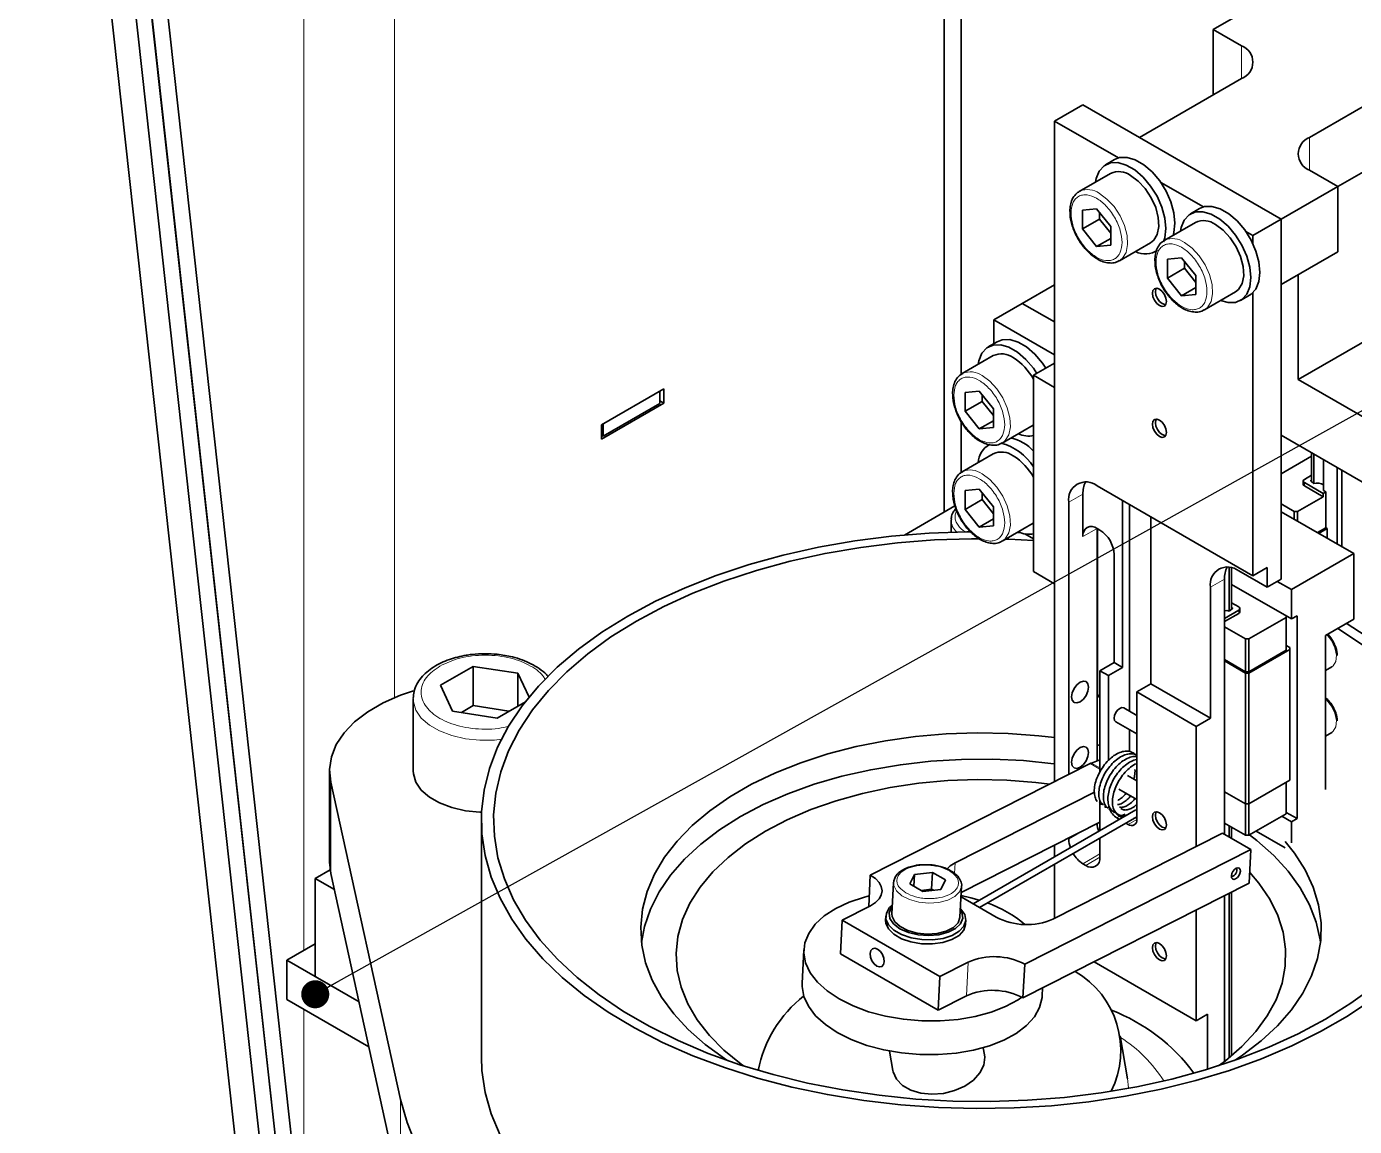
# Paper-space layout 'Blatt1' of a CAD drawing. Header units: millimetres. Extents: x 0 to 1189, y 0 to 841.
# Drawn here: x 945.99 to 979.14, y 604.73 to 632.18 of the extents above; entities that cross this region are included whole.
import ezdxf

# ---------------------------------------------------------------- set-up
doc = ezdxf.new("R2010")
doc.units = ezdxf.units.MM
doc.layers.add('BESCHRIFTUNG', color=5, linetype='Continuous')
doc.dimstyles.new('SLDDIMSTYLE0', dxfattribs={"dimtxt": 0.18, "dimasz": 0.7, "dimexe": 0, "dimexo": 0.0625, "dimgap": 0, "dimtad": 0, "dimtih": 1, "dimtoh": 1, "dimdec": 0, "dimrnd": 1e-09, "dimzin": 0, "dimdsep": 46, "dimtxsty": 'Standard', "dimblk1": 'DOT', "dimblk2": 'DOT', "dimsah": 1, "dimcen": 0.09, "dimadec": 0, "dimazin": 0, "dimtfac": 0.7, "dimtdec": 0, "dimtofl": 0, "dimtmove": 0, "dimatfit": 3, "dimldrblk": 'DOT', "dimfxl": 1, "dimfrac": 2, "dimtolj": 1, "dimtzin": 0, "dimarcsym": 0})

# ---------------------------------------------------------------- blocks, each defined once
blk = doc.blocks.new('_Dot')
at = {"color": 0, "linetype": 'ByBlock', "lineweight": -2}
blk.add_line((-0.5, 0), (-1, 0), dxfattribs=at)
at = {"color": 0, "linetype": 'ByBlock', "const_width": 0.5}
blk.add_lwpolyline([(-0.25, 0, 1), (0.25, 0, 1)], format="xyb", close=True, dxfattribs=at)

psp = doc.layouts.new('Blatt1')

# ---------------------------------------------------------------- linework, layer by layer
at = {"color": 7, "linetype": 'Continuous', "lineweight": 35}
for p, q in [((952.923, 597.925), (945.079, 669.134)), ((953.321, 597.957), (945.478, 669.149)), ((944.782, 668.239), (952.531, 597.893)), ((945.181, 668.254), (952.929, 597.925)), ((952.531, 592.406), (944.782, 662.752)), ((968.9, 620.061), (968.9, 638.176)), ((969.325, 638.013), (969.325, 623.495)), ((969.325, 623.495), (969.325, 637.931)), ((975.618, 632.106), (982.972, 636.351)), ((986.507, 634.31), (978.022, 629.412)), ((986.507, 632.677), (978.729, 628.187)), ((976.325, 631.698), (975.618, 632.106)), ((975.618, 630.473), (975.618, 632.106)), ((973.78, 629.412), (976.325, 630.881)), ((971.658, 629.82), (972.365, 630.228)), ((977.315, 627.371), (972.365, 630.228)), ((971.658, 629.82), (973.249, 628.902)), ((971.658, 613.333), (971.658, 629.82)), ((977.315, 627.371), (973.78, 629.412)), ((973.155, 628.862), (972.928, 628.731)), ((973.053, 628.514), (972.275, 628.065)), ((978.022, 628.596), (978.729, 628.187)), ((974.31, 628.289), (975.371, 627.677)), ((978.729, 628.187), (977.315, 627.371)), ((978.729, 628.187), (978.729, 626.554)), ((972.275, 628.065), (972.29, 628.073)), ((972.351, 627.598), (972.705, 627.63)), ((972.351, 627.127), (972.351, 627.598)), ((972.705, 627.63), (973.058, 627.19)), ((972.775, 627.542), (972.775, 627.372)), ((975.276, 627.637), (975.05, 627.506)), ((972.775, 627.372), (972.351, 627.127)), ((972.775, 627.372), (973.058, 627.02)), ((973.058, 627.19), (973.058, 626.719)), ((975.175, 627.29), (974.397, 626.841)), ((976.608, 626.963), (977.315, 627.371)), ((977.315, 625.738), (977.315, 627.371)), ((977.315, 618.389), (977.315, 627.371)), ((972.705, 626.687), (972.351, 627.127)), ((973.058, 626.891), (972.705, 626.687)), ((974.397, 626.841), (974.412, 626.849)), ((976.431, 627.065), (976.608, 626.963)), ((976.608, 626.963), (976.608, 626.759)), ((973.058, 626.719), (972.705, 626.687)), ((973.275, 626.333), (974.053, 626.782)), ((978.729, 626.554), (977.315, 625.738)), ((974.473, 626.374), (974.826, 626.405)), ((974.473, 625.902), (974.473, 626.374)), ((974.826, 626.405), (975.18, 625.966)), ((974.897, 626.317), (974.897, 626.147)), ((977.739, 623.369), (982.972, 626.39)), ((974.897, 626.147), (974.473, 625.902)), ((974.826, 625.462), (974.473, 625.902)), ((974.897, 626.147), (975.18, 625.795)), ((975.18, 625.966), (975.18, 625.494)), ((977.739, 625.983), (977.739, 623.369)), ((970.852, 625.271), (971.658, 625.737)), ((974.176, 625.566), (974.176, 625.558)), ((975.18, 625.667), (974.826, 625.462)), ((975.397, 625.109), (976.175, 625.558)), ((976.608, 625.534), (976.608, 618.471)), ((970.852, 625.271), (970.145, 624.863)), ((971.658, 624.806), (970.852, 625.271)), ((974.345, 625.264), (974.352, 625.26)), ((975.18, 625.494), (974.826, 625.462)), ((976.3, 625.341), (976.526, 625.472)), ((970.145, 624.863), (971.658, 623.99)), ((970.145, 624.863), (970.145, 624.265)), ((970.227, 624.313), (970.001, 624.182)), ((970.126, 623.966), (969.348, 623.517)), ((969.348, 623.517), (969.363, 623.525)), ((971.658, 623.777), (971.135, 623.475)), ((971.135, 623.475), (971.135, 618.576)), ((971.135, 623.475), (971.658, 623.173)), ((977.739, 623.369), (981.982, 620.92)), ((960.345, 622.241), (961.9, 623.139)), ((961.801, 622.771), (961.801, 623.082)), ((961.9, 623.139), (961.9, 622.78)), ((969.424, 623.049), (969.777, 623.081)), ((969.424, 622.578), (969.424, 623.049)), ((969.777, 623.081), (970.131, 622.641)), ((969.848, 622.993), (969.848, 622.823)), ((961.9, 622.78), (960.345, 621.882)), ((960.387, 621.955), (961.801, 622.771)), ((961.9, 622.78), (961.801, 622.837)), ((969.848, 622.823), (969.424, 622.578)), ((969.777, 622.138), (969.424, 622.578)), ((969.848, 622.823), (970.131, 622.471)), ((970.131, 622.641), (970.131, 622.17)), ((960.345, 621.882), (960.345, 622.241)), ((960.387, 622.265), (960.387, 621.955)), ((969.325, 621.045), (969.325, 622.321)), ((970.131, 622.342), (969.777, 622.138)), ((970.348, 621.784), (971.126, 622.233)), ((974.176, 622.3), (974.176, 622.292)), ((960.387, 621.955), (960.345, 621.98)), ((970.131, 622.17), (969.777, 622.138)), ((974.345, 621.998), (974.352, 621.994)), ((981.982, 619.287), (977.315, 621.981)), ((978.072, 621.544), (978.072, 620.823)), ((970.126, 621.516), (969.348, 621.067)), ((978.072, 621.454), (977.315, 621.017)), ((978.133, 620.776), (978.133, 621.509)), ((978.374, 621.369), (978.374, 620.601)), ((969.348, 621.067), (969.363, 621.075)), ((978.072, 620.98), (977.895, 620.878)), ((978.065, 620.862), (978.072, 620.866)), ((978.715, 621.172), (978.715, 619.262)), ((978.828, 621.107), (978.828, 619.197)), ((969.424, 620.6), (969.777, 620.631)), ((969.424, 620.128), (969.424, 620.6)), ((969.777, 620.631), (970.131, 620.192)), ((969.848, 620.543), (969.848, 620.373)), ((972.719, 620.716), (976.608, 618.471)), ((977.866, 620.837), (977.866, 620.756)), ((977.895, 620.796), (978.362, 620.527)), ((978.362, 620.445), (977.895, 620.715)), ((978.13, 620.775), (978.06, 620.832)), ((978.362, 620.527), (978.432, 620.568)), ((978.432, 620.568), (978.374, 620.601)), ((978.432, 619.67), (978.432, 620.568)), ((969.17, 620.216), (967.909, 619.488)), ((969.848, 620.373), (969.424, 620.128)), ((969.848, 620.373), (970.131, 620.021)), ((972.012, 613.513), (972.012, 620.307)), ((972.365, 620.512), (972.365, 619.45)), ((973.355, 616.184), (973.355, 620.348)), ((973.53, 620.248), (973.53, 615.089)), ((977.315, 620.266), (977.64, 620.078)), ((977.725, 620.078), (978.362, 620.445)), ((978.362, 620.445), (978.362, 620.527)), ((969.777, 619.689), (969.424, 620.128)), ((970.131, 619.893), (969.777, 619.689)), ((970.131, 620.192), (970.131, 619.72)), ((974.062, 619.94), (974.062, 615.776)), ((979.125, 619.026), (977.315, 620.071)), ((977.64, 620.078), (977.725, 620.078)), ((977.64, 620.078), (977.64, 619.883)), ((977.725, 619.834), (977.725, 620.078)), ((969.074, 619.857), (969.075, 619.869)), ((969.074, 619.857), (969.074, 619.56)), ((970.131, 619.72), (969.777, 619.689)), ((970.348, 619.335), (971.126, 619.784)), ((970.728, 619.554), (970.786, 619.552)), ((972.719, 619.654), (972.79, 619.613)), ((972.719, 613.852), (972.719, 619.654)), ((972.733, 615.498), (972.733, 619.646)), ((978.432, 619.67), (978.221, 619.548)), ((978.461, 619.653), (978.249, 619.531)), ((978.461, 619.653), (978.432, 619.67)), ((978.461, 619.409), (978.461, 619.653)), ((971.135, 619.392), (970.917, 619.518)), ((973.143, 619.001), (973.143, 616.306)), ((979.125, 619.026), (977.57, 618.127)), ((979.125, 617.392), (979.125, 619.026)), ((971.658, 618.274), (971.135, 618.576)), ((976.016, 618.683), (976.016, 617.592)), ((976.077, 617.64), (976.077, 618.669)), ((976.962, 618.185), (976.254, 618.593)), ((976.608, 618.471), (976.962, 618.675)), ((976.962, 618.675), (976.962, 618.185)), ((975.901, 612.018), (975.901, 618.389)), ((976.077, 618.254), (977.57, 617.393)), ((976.962, 618.185), (977.315, 618.389)), ((977.216, 618.332), (977.57, 618.127)), ((975.547, 618.185), (975.547, 614.919)), ((977.57, 618.127), (977.57, 617.393)), ((972.733, 617.653), (972.719, 617.662)), ((975.901, 617.409), (976.254, 617.613)), ((976.089, 617.649), (976.019, 617.592)), ((976.254, 617.695), (976.077, 617.797)), ((976.077, 617.683), (976.084, 617.679)), ((976.284, 617.572), (976.284, 617.654)), ((976.254, 617.531), (975.901, 617.327)), ((976.509, 616.895), (977.442, 617.433)), ((977.442, 617.433), (977.442, 617.466)), ((977.442, 617.433), (977.442, 616.617)), ((977.57, 617.393), (977.711, 617.474)), ((977.711, 617.474), (977.711, 612.412)), ((978.418, 616.984), (979.125, 617.392)), ((975.901, 617.197), (976.424, 616.895)), ((976.424, 616.895), (976.424, 616.078)), ((976.424, 616.895), (976.509, 616.895)), ((976.509, 616.078), (976.509, 616.895)), ((978.418, 613.141), (978.418, 616.984)), ((976.509, 616.045), (977.527, 616.633)), ((977.442, 616.617), (976.509, 616.078)), ((977.527, 616.682), (977.442, 616.731)), ((977.527, 616.682), (977.527, 616.633)), ((977.527, 613.367), (977.527, 616.633)), ((973.143, 616.306), (972.79, 616.102)), ((973.143, 616.306), (973.355, 616.184)), ((976.424, 616.078), (975.901, 616.38)), ((976.424, 616.045), (975.901, 616.347)), ((956.33, 615.739), (957.146, 616.21)), ((957.146, 616.21), (958.261, 616.038)), ((957.146, 615.23), (957.146, 616.21)), ((958.261, 616.038), (958.538, 615.442)), ((958.261, 615.221), (958.261, 616.038)), ((972.79, 616.102), (972.79, 613.579)), ((973.002, 615.98), (972.79, 616.102)), ((973.355, 616.184), (973.002, 615.98)), ((973.002, 613.862), (973.002, 615.98)), ((976.509, 616.078), (976.424, 616.078)), ((976.424, 616.045), (976.509, 616.045)), ((976.424, 612.779), (976.424, 616.045)), ((976.509, 612.779), (976.509, 616.045)), ((978.418, 616.104), (978.58, 616.198)), ((956.628, 615.095), (956.33, 615.739)), ((973.709, 615.572), (974.062, 615.776)), ((973.709, 615.572), (973.709, 612.387)), ((975.194, 614.714), (973.709, 615.572)), ((974.062, 615.776), (975.547, 614.919)), ((955.645, 615.403), (955.645, 613.607)), ((957.146, 615.23), (956.852, 615.06)), ((958.038, 615.092), (957.146, 615.23)), ((958.447, 615.328), (957.744, 614.922)), ((972.733, 615.498), (972.79, 615.465)), ((972.79, 615.422), (972.733, 615.498)), ((957.744, 614.922), (956.628, 615.095)), ((973.709, 614.986), (973.385, 615.173)), ((975.547, 614.919), (975.194, 614.714)), ((973.185, 614.827), (973.709, 614.524)), ((973.53, 614.627), (973.53, 614.082)), ((975.194, 614.714), (975.194, 611.714)), ((978.418, 614.471), (978.58, 614.564)), ((953.559, 613.607), (953.559, 611.325)), ((967.058, 611.003), (972.548, 613.785)), ((972.578, 613.798), (972.79, 613.879)), ((955.331, 605.402), (953.59, 613.324)), ((973.709, 613.353), (973.476, 613.487)), ((976.509, 612.779), (977.527, 613.367)), ((977.442, 613.318), (977.442, 612.534)), ((972.651, 613.07), (969.177, 611.31)), ((973.265, 613.147), (973.709, 612.891)), ((975.901, 613.081), (976.424, 612.779)), ((973.686, 612.63), (969.626, 610.286)), ((972.772, 612.837), (972.881, 612.759)), ((972.79, 612.825), (972.79, 612.112)), ((972.904, 612.753), (972.947, 612.729)), ((972.984, 612.708), (973.021, 612.688)), ((976.424, 612.779), (976.509, 612.779)), ((976.424, 612.779), (976.424, 611.995)), ((976.509, 611.995), (976.509, 612.779)), ((957.348, 612.374), (957.348, 606.463)), ((969.327, 610.568), (972.79, 612.322)), ((969.786, 610.193), (973.709, 612.458)), ((973.275, 612.393), (973.214, 612.428)), ((973.346, 612.433), (973.285, 612.469)), ((973.355, 612.439), (973.363, 612.498)), ((973.497, 612.265), (973.435, 612.3)), ((973.639, 612.418), (973.709, 612.428)), ((974.176, 612.502), (974.176, 612.493)), ((975.901, 612.297), (976.424, 611.995)), ((976.509, 611.995), (977.442, 612.534)), ((977.57, 612.33), (977.329, 612.469)), ((977.442, 612.567), (977.711, 612.412)), ((977.711, 612.412), (977.57, 612.33)), ((977.57, 612.33), (977.57, 611.806)), ((971.616, 609.901), (975.851, 612.047)), ((972.012, 611.897), (972.012, 611.928)), ((972.79, 611.927), (972.79, 611.448)), ((974.345, 612.199), (974.352, 612.195)), ((975.851, 612.047), (976.558, 611.639)), ((976.016, 612.231), (976.016, 611.952)), ((976.077, 611.916), (976.077, 612.195)), ((976.509, 611.995), (976.424, 611.995)), ((976.693, 612.101), (977.414, 611.685)), ((976.558, 611.639), (970.912, 608.778)), ((971.658, 611.459), (971.658, 611.749)), ((976.558, 611.639), (976.515, 610.799)), ((953.59, 611.043), (953.559, 611.325)), ((971.658, 609.923), (971.658, 611.274)), ((972.436, 611.244), (972.365, 611.285)), ((953.203, 610.917), (953.573, 611.131)), ((955.331, 603.12), (953.59, 611.043)), ((967.018, 610.216), (967.058, 611.003)), ((968.044, 610.783), (968.163, 611.02)), ((968.148, 610.723), (968.163, 611.02)), ((968.163, 611.02), (968.608, 611.069)), ((968.608, 611.069), (968.587, 610.649)), ((968.608, 611.069), (968.935, 610.881)), ((953.678, 610.642), (953.203, 610.917)), ((953.203, 610.917), (953.203, 608.467)), ((967.637, 610.808), (967.597, 610.036)), ((967.637, 610.808), (967.639, 610.827)), ((968.37, 610.595), (968.044, 610.783)), ((968.587, 610.649), (968.325, 610.621)), ((968.816, 610.643), (968.37, 610.595)), ((968.632, 610.623), (968.587, 610.649)), ((968.935, 610.881), (968.816, 610.643)), ((969.295, 609.948), (969.335, 610.721)), ((970.869, 607.938), (976.515, 610.799)), ((969.322, 610.461), (970.203, 609.952)), ((975.901, 606.353), (975.901, 610.488)), ((976.016, 610.546), (976.016, 606.444)), ((976.077, 606.494), (976.077, 610.577)), ((966.354, 609.879), (967.059, 610.237)), ((967.444, 609.976), (967.439, 609.875)), ((975.194, 610.129), (975.194, 607.366)), ((966.354, 609.879), (966.311, 609.039)), ((968.793, 608.471), (966.354, 609.879)), ((969.436, 609.773), (969.442, 609.873)), ((952.496, 608.875), (953.203, 609.283)), ((965.398, 609.138), (965.355, 608.298)), ((966.311, 609.039), (968.75, 607.631)), ((974.176, 609.235), (974.176, 609.227)), ((974.345, 608.933), (974.352, 608.929)), ((952.496, 607.895), (952.496, 608.875)), ((954.294, 607.837), (952.496, 608.875)), ((969.499, 608.829), (968.793, 608.471)), ((970.912, 608.778), (970.869, 607.938)), ((972.644, 608.838), (975.194, 607.366)), ((953.203, 608.467), (954.294, 607.837)), ((968.793, 608.471), (968.75, 607.631)), ((968.75, 607.631), (969.456, 607.989)), ((971.347, 607.99), (971.357, 608.186)), ((954.541, 606.715), (952.496, 607.895)), ((975.194, 607.366), (975.477, 607.529)), ((975.477, 607.529), (975.477, 606.155)), ((973.476, 605.916), (973.296, 606.987)), ((969.908, 606.512), (969.878, 606.691)), ((967.54, 606.61), (967.62, 606.128)), ((964.237, 606.133), (964.261, 606.155))]:
    psp.add_line(p, q, dxfattribs=at)
at = {"color": 8, "linetype": 'Continuous', "lineweight": 18}
for p, q in [((955.183, 647.565), (955.183, 615.431)), ((952.92, 646.259), (952.92, 609.12)), ((976.325, 630.881), (976.325, 631.698)), ((978.022, 629.412), (978.022, 628.596)), ((978.076, 621.542), (978.076, 620.82)), ((977.895, 620.715), (977.895, 620.796)), ((978.065, 620.829), (978.065, 620.862)), ((972.012, 620.307), (972.365, 620.512)), ((972.719, 619.654), (972.365, 619.45)), ((976.074, 617.636), (976.074, 618.67)), ((975.901, 618.389), (975.547, 618.185)), ((976.084, 617.679), (976.084, 617.645)), ((976.254, 617.613), (976.254, 617.531)), ((972.79, 613.645), (972.548, 613.785)), ((972.578, 613.798), (972.79, 613.675)), ((953.59, 611.043), (953.59, 613.324)), ((973.187, 612.561), (973.157, 612.566)), ((973.285, 612.469), (973.214, 612.428)), ((973.709, 612.387), (973.497, 612.265)), ((972.45, 612.15), (972.012, 611.897)), ((976.074, 611.919), (976.074, 612.198)), ((969.177, 611.31), (969.163, 611.043)), ((972.79, 611.53), (972.365, 611.285)), ((972.436, 611.244), (972.79, 611.448)), ((976.074, 606.491), (976.074, 610.575)), ((969.456, 607.989), (969.499, 608.829)), ((952.92, 607.65), (952.92, 601.595)), ((955.331, 603.12), (955.331, 605.402))]:
    psp.add_line(p, q, dxfattribs=at)
at = {"color": 7, "linetype": 'Continuous', "lineweight": 35, "flags": 128}
for points in [[(974.616, 626.968), (974.638, 627.039), (974.663, 627.269), (974.638, 627.528), (974.562, 627.802), (974.441, 628.074), (974.282, 628.329), (974.093, 628.552), (973.886, 628.731), (973.673, 628.854), (973.466, 628.914), (973.277, 628.909), (973.155, 628.862)], [(972.678, 628.298), (972.695, 628.388), (972.771, 628.574), (972.892, 628.707), (973.051, 628.778), (973.24, 628.784), (973.447, 628.723), (973.66, 628.6), (973.867, 628.422), (974.055, 628.198), (974.215, 627.943), (974.336, 627.671), (974.411, 627.397), (974.437, 627.138), (974.411, 626.909), (974.377, 626.803)], [(974.053, 626.782), (974.131, 626.844), (974.22, 626.99), (974.259, 627.185), (974.246, 627.415), (974.181, 627.662), (974.07, 627.907), (973.921, 628.134), (973.744, 628.324), (973.553, 628.465)], [(974.8, 627.073), (974.816, 627.163), (974.892, 627.35), (975.013, 627.483), (975.172, 627.554), (975.361, 627.559), (975.568, 627.498), (975.781, 627.375), (975.988, 627.197), (976.177, 626.974), (976.336, 626.719), (976.457, 626.446), (976.533, 626.173), (976.558, 625.913), (976.533, 625.684), (976.457, 625.498), (976.336, 625.365), (976.177, 625.294), (975.988, 625.288), (975.8, 625.341)], [(976.526, 625.472), (976.562, 625.496), (976.683, 625.628), (976.759, 625.815), (976.785, 626.044), (976.759, 626.303), (976.683, 626.577), (976.562, 626.849), (976.403, 627.105), (976.214, 627.328), (976.007, 627.506), (975.794, 627.629), (975.587, 627.69), (975.399, 627.684), (975.276, 627.637)], [(976.175, 625.558), (976.252, 625.619), (976.341, 625.766), (976.38, 625.961), (976.367, 626.19), (976.302, 626.437), (976.191, 626.683), (976.042, 626.909), (975.865, 627.1), (975.675, 627.24)], [(974.275, 625.623), (974.342, 625.569), (974.4, 625.491), (974.438, 625.403), (974.451, 625.317), (974.438, 625.247), (974.4, 625.203), (974.342, 625.192), (974.275, 625.215), (974.207, 625.27), (974.15, 625.347), (974.111, 625.435), (974.098, 625.521), (974.111, 625.592), (974.15, 625.636), (974.207, 625.647), (974.275, 625.623)], [(974.438, 625.242), (974.41, 625.241), (974.345, 625.264), (974.28, 625.316), (974.225, 625.391), (974.188, 625.476), (974.176, 625.558), (974.188, 625.626), (974.199, 625.644)], [(969.751, 623.749), (969.768, 623.839), (969.843, 624.026), (969.964, 624.158), (970.124, 624.229), (970.312, 624.235), (970.519, 624.174), (970.732, 624.051), (970.939, 623.873), (971.128, 623.65), (971.214, 623.521)], [(971.441, 623.652), (971.354, 623.78), (971.166, 624.004), (970.959, 624.182), (970.746, 624.305), (970.539, 624.365), (970.35, 624.36), (970.227, 624.313)], [(974.275, 622.357), (974.342, 622.303), (974.4, 622.225), (974.438, 622.137), (974.451, 622.051), (974.438, 621.981), (974.4, 621.937), (974.342, 621.925), (974.275, 621.949), (974.207, 622.004), (974.15, 622.081), (974.111, 622.169), (974.098, 622.255), (974.111, 622.325), (974.15, 622.37), (974.207, 622.381), (974.275, 622.357)], [(974.438, 621.976), (974.41, 621.975), (974.345, 621.998), (974.28, 622.05), (974.225, 622.125), (974.188, 622.209), (974.176, 622.292), (974.188, 622.359), (974.199, 622.378)], [(978.06, 620.832), (978.057, 620.836), (978.055, 620.84), (978.053, 620.844), (978.053, 620.848), (978.055, 620.852), (978.057, 620.855), (978.06, 620.859), (978.065, 620.862)], [(973.556, 620.232), (973.553, 620.234), (973.55, 620.236)], [(961.001, 617.465), (961.693, 617.835), (962.432, 618.174), (963.213, 618.48), (964.032, 618.751), (964.884, 618.985), (965.764, 619.182), (966.668, 619.34), (967.59, 619.457), (968.524, 619.534), (969.466, 619.57), (969.564, 619.572)], [(969.808, 619.397), (969.587, 619.396), (968.656, 619.365), (967.733, 619.293), (966.821, 619.181), (965.927, 619.028), (965.056, 618.837), (964.213, 618.607), (963.403, 618.341), (962.631, 618.04), (961.9, 617.706), (961.217, 617.34), (960.583, 616.945), (960.004, 616.524), (959.483, 616.078), (959.022, 615.61), (958.624, 615.124), (958.293, 614.621), (958.028, 614.105), (957.834, 613.579), (957.709, 613.045), (957.655, 612.508), (957.673, 611.97), (957.762, 611.435), (957.922, 610.905), (958.152, 610.383), (958.45, 609.873), (958.815, 609.378), (959.245, 608.901), (959.736, 608.444), (960.287, 608.01), (960.893, 607.601), (961.552, 607.221), (962.26, 606.87), (963.012, 606.552), (963.804, 606.269), (964.631, 606.021), (965.489, 605.81), (966.372, 605.638), (967.275, 605.505), (968.193, 605.413), (969.121, 605.362), (970.053, 605.351), (970.983, 605.382), (971.907, 605.454), (972.818, 605.567), (973.712, 605.719), (974.583, 605.911), (975.426, 606.14), (976.236, 606.406), (977.009, 606.707), (977.739, 607.042), (978.423, 607.407), (978.423, 607.407)], [(971.135, 619.356), (970.519, 619.386), (970.44, 619.388)], [(976.019, 617.592), (975.956, 617.601), (975.901, 617.6)], [(976.084, 617.679), (976.089, 617.675), (976.092, 617.672), (976.095, 617.668), (976.096, 617.664), (976.096, 617.66), (976.095, 617.656), (976.092, 617.652), (976.089, 617.649)], [(979.581, 607.892), (978.966, 607.479), (978.298, 607.094), (977.582, 606.739), (976.822, 606.416), (976.021, 606.127), (975.185, 605.874), (974.318, 605.659), (973.426, 605.482), (972.513, 605.344), (971.584, 605.246), (970.645, 605.19), (969.702, 605.174), (968.759, 605.2), (967.822, 605.267), (966.897, 605.375), (965.988, 605.522), (965.102, 605.709), (964.242, 605.934), (963.414, 606.196), (962.624, 606.494), (961.874, 606.825), (961.17, 607.187), (960.515, 607.58), (959.914, 608), (959.369, 608.445), (958.884, 608.912), (958.462, 609.4), (958.105, 609.904), (957.815, 610.423), (957.594, 610.952), (957.443, 611.49), (957.362, 612.033), (957.353, 612.578), (957.416, 613.122), (957.549, 613.661), (957.753, 614.193), (958.026, 614.715), (958.367, 615.223), (958.773, 615.715), (959.242, 616.188), (959.772, 616.638), (960.359, 617.065), (961.001, 617.465), (961.001, 617.465)], [(978.939, 617.285), (979.432, 616.961)], [(978.423, 607.407), (979.056, 607.802), (979.635, 608.224), (980.157, 608.669), (980.618, 609.137), (981.015, 609.624), (981.347, 610.127), (981.611, 610.643), (981.806, 611.169), (981.931, 611.702), (981.984, 612.239), (981.966, 612.777), (981.877, 613.313), (981.717, 613.843), (981.488, 614.364), (981.189, 614.874), (980.824, 615.369), (980.395, 615.847), (979.903, 616.304), (979.353, 616.738), (978.746, 617.146), (978.723, 617.16)], [(953.59, 613.324), (953.559, 613.638), (953.605, 613.951), (953.726, 614.258), (953.92, 614.552), (954.184, 614.827), (954.511, 615.078), (954.896, 615.3), (955.331, 615.489), (955.65, 615.596)], [(972.295, 615.816), (972.213, 615.751), (972.145, 615.658), (972.099, 615.552), (972.082, 615.449), (972.099, 615.365), (972.145, 615.312), (972.213, 615.298), (972.295, 615.327), (972.376, 615.392), (972.445, 615.485), (972.491, 615.591), (972.507, 615.694), (972.491, 615.778), (972.445, 615.831), (972.376, 615.845), (972.295, 615.816)], [(973.185, 614.827), (973.185, 614.827), (973.154, 614.862), (973.143, 614.918), (973.154, 614.987), (973.185, 615.058), (973.23, 615.12), (973.285, 615.163), (973.339, 615.182), (973.385, 615.173)], [(971.658, 614.433), (971.263, 614.478), (970.496, 614.534), (969.723, 614.549), (968.951, 614.524), (968.186, 614.458), (967.435, 614.352), (966.704, 614.207), (965.998, 614.025), (965.324, 613.806), (964.687, 613.553), (964.093, 613.267), (963.547, 612.952), (963.052, 612.609), (962.613, 612.241), (962.234, 611.852), (961.918, 611.445), (961.668, 611.023), (961.485, 610.589), (961.371, 610.147), (961.327, 609.702), (961.353, 609.256), (961.449, 608.813), (961.615, 608.377), (961.849, 607.952), (962.149, 607.54), (962.513, 607.146), (962.937, 606.773), (963.418, 606.424), (963.493, 606.374)], [(972.79, 614.24), (972.755, 614.247), (972.719, 614.255)], [(972.295, 614.183), (972.213, 614.118), (972.145, 614.025), (972.099, 613.919), (972.082, 613.816), (972.099, 613.732), (972.145, 613.679), (972.213, 613.665), (972.295, 613.693), (972.376, 613.759), (972.445, 613.852), (972.491, 613.958), (972.507, 614.061), (972.491, 614.145), (972.445, 614.198), (972.376, 614.212), (972.295, 614.183)], [(955.645, 613.607), (955.65, 613.528), (955.714, 613.321), (955.849, 613.125), (956.05, 612.95), (956.307, 612.801), (956.612, 612.686), (956.95, 612.608), (957.308, 612.57), (957.353, 612.569)], [(971.658, 613.78), (971.642, 613.782), (970.88, 613.858), (970.11, 613.893), (969.337, 613.888), (968.567, 613.843), (967.809, 613.757), (967.067, 613.631), (966.347, 613.468), (965.657, 613.267), (965.001, 613.031), (964.385, 612.761), (963.814, 612.46)], [(964.439, 612.099), (964.984, 612.384), (965.573, 612.638), (966.202, 612.857), (966.865, 613.041), (967.556, 613.186), (968.268, 613.293), (968.994, 613.359), (969.728, 613.385), (970.463, 613.37), (971.191, 613.313), (971.537, 613.272)], [(974.275, 612.559), (974.342, 612.504), (974.4, 612.427), (974.438, 612.338), (974.451, 612.253), (974.438, 612.182), (974.4, 612.138), (974.342, 612.127), (974.275, 612.15), (974.207, 612.205), (974.15, 612.282), (974.111, 612.371), (974.098, 612.457), (974.111, 612.527), (974.15, 612.571), (974.207, 612.582), (974.275, 612.559)], [(974.438, 612.178), (974.41, 612.177), (974.345, 612.199), (974.28, 612.252), (974.225, 612.326), (974.188, 612.411), (974.176, 612.493), (974.188, 612.561), (974.199, 612.58)], [(963.814, 612.46), (963.292, 612.13), (962.825, 611.775), (962.416, 611.396), (962.068, 610.997), (961.785, 610.582), (961.567, 610.154), (961.419, 609.716), (961.345, 609.319)], [(963.889, 606.241), (963.83, 606.284), (963.405, 606.63), (963.04, 606.999), (962.738, 607.386), (962.503, 607.788), (962.335, 608.201), (962.238, 608.622), (962.211, 609.046), (962.256, 609.47), (962.371, 609.889), (962.555, 610.3), (962.808, 610.698), (963.125, 611.081), (963.506, 611.444), (963.945, 611.785), (964.439, 612.099)], [(978.295, 609.319), (978.287, 609.383), (978.19, 609.826), (978.024, 610.262), (977.79, 610.687), (977.49, 611.099), (977.127, 611.493), (976.703, 611.866), (976.524, 612.004)], [(976.146, 606.374), (976.347, 606.508), (976.814, 606.864), (977.223, 607.243), (977.571, 607.641), (977.855, 608.057), (978.072, 608.485), (978.221, 608.923), (978.3, 609.367), (978.309, 609.813), (978.247, 610.258), (978.116, 610.698), (977.916, 611.129), (977.648, 611.548), (977.414, 611.842)], [(968.972, 611.156), (969.053, 611.232), (969.177, 611.31)], [(967.058, 611.003), (967.183, 610.916), (967.275, 610.819), (967.332, 610.716), (967.351, 610.609), (967.332, 610.504), (967.276, 610.405), (967.184, 610.315), (967.059, 610.237)], [(976.529, 611.065), (976.758, 610.796), (977.027, 610.401), (977.229, 609.992), (977.362, 609.575), (977.424, 609.152), (977.415, 608.728), (977.335, 608.306), (977.185, 607.89), (976.966, 607.485), (976.681, 607.094), (976.331, 606.72), (975.921, 606.368), (975.751, 606.241)], [(976.191, 611.174), (976.233, 611.186), (976.268, 611.176), (976.291, 611.144), (976.297, 611.097), (976.285, 611.041), (976.259, 610.985), (976.221, 610.938), (976.177, 610.906), (976.134, 610.894), (976.099, 610.905), (976.077, 610.936), (976.071, 610.983), (976.082, 611.039), (976.109, 611.095), (976.147, 611.142), (976.191, 611.174)], [(966.277, 607.911), (965.978, 608.111), (965.736, 608.331), (965.556, 608.566), (965.442, 608.811), (965.398, 609.06), (965.424, 609.308), (965.519, 609.547), (965.682, 609.774), (965.909, 609.982), (966.194, 610.167), (966.53, 610.324), (966.91, 610.449), (967.031, 610.48)], [(969.323, 610.495), (969.565, 610.437), (969.779, 610.374)], [(969.306, 610.166), (969.313, 610.159), (969.413, 610.018), (969.441, 609.87), (969.395, 609.727), (969.279, 609.598), (969.1, 609.493), (968.873, 609.42), (968.614, 609.385), (968.342, 609.39), (968.077, 609.434), (967.84, 609.515), (967.647, 609.626), (967.514, 609.759), (967.449, 609.905), (967.458, 610.052), (967.54, 610.19), (967.609, 610.253)], [(967.607, 610.226), (967.585, 610.197), (967.529, 610.06), (967.548, 609.918), (967.64, 609.782), (967.797, 609.663)], [(967.597, 610.036), (967.603, 609.971), (967.668, 609.836), (967.803, 609.715), (967.995, 609.618), (968.227, 609.555), (968.479, 609.531), (968.728, 609.547), (968.951, 609.603), (969.13, 609.694), (969.248, 609.811), (969.295, 609.944), (969.295, 609.948)], [(967.797, 609.663), (968.007, 609.57), (968.252, 609.512), (968.513, 609.493), (968.768, 609.514), (968.998, 609.573), (969.183, 609.667), (969.308, 609.787), (969.363, 609.924), (969.344, 610.066), (969.305, 610.138)], [(967.439, 609.875), (967.444, 609.804), (967.509, 609.659), (967.642, 609.525), (967.835, 609.414), (968.072, 609.333), (968.336, 609.289), (968.608, 609.284), (968.868, 609.32), (969.095, 609.392), (969.274, 609.497), (969.39, 609.626), (969.436, 609.77), (969.436, 609.773)], [(974.275, 609.293), (974.342, 609.238), (974.4, 609.161), (974.438, 609.072), (974.451, 608.986), (974.438, 608.916), (974.4, 608.872), (974.342, 608.861), (974.275, 608.884), (974.207, 608.939), (974.15, 609.016), (974.111, 609.105), (974.098, 609.19), (974.111, 609.261), (974.15, 609.305), (974.207, 609.316), (974.275, 609.293)], [(974.438, 608.912), (974.41, 608.911), (974.345, 608.933), (974.28, 608.986), (974.225, 609.06), (974.188, 609.145), (974.176, 609.227), (974.188, 609.295), (974.199, 609.314)], [(967.219, 608.731), (967.152, 608.786), (967.097, 608.865), (967.063, 608.955), (967.053, 609.043), (967.071, 609.116), (967.113, 609.162), (967.172, 609.174), (967.241, 609.151), (967.308, 609.096), (967.363, 609.017), (967.398, 608.927), (967.407, 608.839), (967.389, 608.766), (967.347, 608.72), (967.288, 608.708), (967.219, 608.731)], [(966.234, 607.071), (965.935, 607.271), (965.693, 607.491), (965.513, 607.726), (965.399, 607.971), (965.355, 608.22), (965.355, 608.298)], [(971.347, 607.99), (971.344, 607.944), (971.283, 607.699), (971.153, 607.465), (970.958, 607.247), (970.701, 607.051), (970.39, 606.879), (970.031, 606.738), (969.632, 606.629), (969.203, 606.556), (968.755, 606.52), (968.297, 606.522), (967.84, 606.562), (967.395, 606.639), (966.973, 606.752), (966.583, 606.897), (966.234, 607.071)], [(970.839, 607.955), (970.745, 607.89), (970.433, 607.719), (970.074, 607.577), (969.675, 607.469), (969.247, 607.396), (968.798, 607.36), (968.34, 607.362), (967.883, 607.402), (967.438, 607.479), (967.016, 607.592), (966.626, 607.737), (966.277, 607.911)], [(957.348, 606.463), (957.362, 606.122), (957.443, 605.579), (957.594, 605.041), (957.815, 604.512)], [(969.908, 606.512), (969.915, 606.456), (969.89, 606.258), (969.794, 606.065), (969.634, 605.887), (969.419, 605.737), (969.163, 605.623), (968.881, 605.553), (968.593, 605.531), (968.315, 605.559), (968.066, 605.635), (967.86, 605.754), (967.711, 605.908), (967.629, 606.088), (967.62, 606.128)], [(967.981, 598.099), (966.981, 598.192), (965.995, 598.326), (965.027, 598.498), (964.082, 598.709), (963.164, 598.958), (962.279, 599.242), (961.43, 599.561), (960.621, 599.914), (959.857, 600.298), (959.14, 600.711), (958.475, 601.153), (957.865, 601.619), (957.312, 602.11), (956.819, 602.621), (956.389, 603.15), (956.024, 603.696), (955.724, 604.255), (955.493, 604.824), (955.331, 605.402)]]:
    psp.add_lwpolyline(points, dxfattribs=at)
at = {"color": 8, "linetype": 'Continuous', "lineweight": 18, "flags": 128}
for points in [[(972.775, 628.016), (972.966, 627.875), (973.143, 627.685), (973.292, 627.458), (973.403, 627.213), (973.468, 626.966), (973.481, 626.736), (973.442, 626.541), (973.353, 626.395), (973.273, 626.332)], [(974.897, 626.791), (975.088, 626.651), (975.264, 626.46), (975.414, 626.234), (975.525, 625.988), (975.589, 625.741), (975.602, 625.512), (975.563, 625.317), (975.474, 625.17), (975.394, 625.107)], [(969.848, 623.467), (970.039, 623.327), (970.215, 623.136), (970.365, 622.909), (970.476, 622.664), (970.54, 622.417), (970.553, 622.187), (970.514, 621.992), (970.426, 621.846), (970.345, 621.783)], [(969.848, 621.017), (970.039, 620.877), (970.215, 620.686), (970.365, 620.46), (970.476, 620.214), (970.54, 619.967), (970.553, 619.738), (970.514, 619.543), (970.426, 619.396), (970.345, 619.333)], [(978.58, 616.198), (978.615, 616.224), (978.679, 616.335), (978.692, 616.492), (978.653, 616.673), (978.567, 616.855), (978.453, 617.004)], [(957.847, 614.39), (957.672, 614.372), (957.308, 614.367), (956.95, 614.404), (956.612, 614.482), (956.307, 614.598), (956.05, 614.746), (955.849, 614.922), (955.714, 615.117), (955.65, 615.324), (955.645, 615.412)], [(978.58, 614.564), (978.615, 614.591), (978.679, 614.702), (978.692, 614.859), (978.653, 615.04), (978.567, 615.221), (978.446, 615.378), (978.418, 615.405)], [(969.335, 610.716), (969.288, 610.584), (969.17, 610.467), (968.991, 610.376), (968.767, 610.32), (968.519, 610.304), (968.267, 610.328), (968.035, 610.391), (967.843, 610.487), (967.708, 610.608), (967.642, 610.743), (967.637, 610.808)], [(973.501, 605.679), (973.5, 605.695), (973.475, 605.921)]]:
    psp.add_lwpolyline(points, dxfattribs=at)
at = {"color": 7, "linetype": 'Continuous', "lineweight": 35}
for centre, radius, start, end in [((976.17, 631.29), 0.437, 290.7834, 69.2166), ((978.177, 629.004), 0.437, 110.7834, 249.2166), ((973.261, 628.061), 0.498, 54.0706, 114.619), ((975.382, 626.837), 0.498, 54.0706, 114.619), ((973.926, 627.025), 0.522, 241.6488, 305.7149), ((970.333, 623.513), 0.498, 54.0706, 114.619), ((969.853, 622.683), 1.455, 28.2849, 57.9429), ((970.295, 620.782), 1.162, 43.6861, 76.4268), ((971.01, 622.559), 0.601, 244.4412, 281.989), ((970.302, 621.267), 0.552, 119.6537, 176.6647), ((970.333, 621.063), 0.498, 54.0706, 114.619), ((969.938, 620.401), 1.434, 33.3983, 74.8329), ((969.853, 620.233), 1.455, 28.2849, 57.9429), ((977.91, 620.837), 0.0437, 110.7834, 249.2166), ((972.443, 620.377), 0.437, 50.7967, 189.214), ((973.002, 620.535), 0.637, 154.2919, 182.1046), ((977.916, 620.761), 0.0503, 185.6948, 245.6253), ((978.213, 620.498), 0.289, 56.2332, 106.7153), ((971.01, 620.11), 0.601, 244.4412, 281.989), ((972.581, 619.485), 0.218, 50.7967, 189.214), ((972.376, 618.966), 0.768, 2.6055, 57.3945), ((975.978, 618.255), 0.437, 50.7967, 189.214), ((976.538, 618.412), 0.637, 154.2919, 182.1046), ((976.239, 617.654), 0.0437, 290.7834, 69.2166), ((976.234, 617.577), 0.0503, 294.3747, 354.3052), ((972.691, 613.504), 0.315, 111.0953, 116.9516), ((973.463, 612.817), 0.462, 199.8459, 237.3236), ((973.379, 612.322), 0.661, 183.0383, 200.1151), ((973.58, 612.366), 0.131, 230.7967, 9.214), ((972.661, 611.91), 0.649, 181.15, 200.1823), ((972.745, 611.895), 0.719, 209.496, 238.0689), ((972.574, 611.413), 0.218, 230.7967, 9.214), ((976.036, 611.125), 0.17, 282.6923, 17.9729), ((968.979, 607.465), 3.011, 49.8884, 70.5937), ((970.962, 611.39), 1.626, 242.1746, 293.7225), ((970.153, 607.34), 1.626, 62.1746, 113.7225), ((971.032, 606.623), 2.278, 333.4781, 60.0606), ((967.356, 605.502), 3.162, 128.3564, 168.5873), ((970.11, 606.5), 1.626, 62.1746, 113.7225), ((971.412, 603.315), 4.625, 36.3434, 68.9152)]:
    psp.add_arc(centre, radius, start, end, dxfattribs=at)
at = {"color": 8, "linetype": 'Continuous', "lineweight": 18}
for centre, radius, start, end in [((972.481, 627.606), 0.505, 54.2959, 112.1866), ((974.602, 626.381), 0.505, 54.2959, 112.1866), ((969.553, 623.057), 0.505, 54.2959, 112.1866), ((969.553, 620.607), 0.505, 54.2959, 112.1866), ((969.485, 619.872), 0.411, 182.0622, 228.3304), ((971.444, 604.011), 3.476, 32.1987, 57.6613)]:
    psp.add_arc(centre, radius, start, end, dxfattribs=at)
at = {"color": 7, "linetype": 'Continuous', "lineweight": 35}
for points, knots in [([(972.296, 628.07), (972.267, 628.055), (972.193, 628.017), (972.112, 627.906), (972.055, 627.765), (972.045, 627.657), (972.041, 627.607)], [0, 0, 0, 0, 0.1861275, 0.475342, 0.7566735, 1, 1, 1, 1]), ([(972.041, 627.607), (972.04, 627.604), (972.037, 627.582), (972.04, 627.557), (972.043, 627.535)], [0, 0, 0, 0, 0.132375, 1, 1, 1, 1]), ([(972.043, 627.535), (972.044, 627.496), (972.047, 627.41), (972.077, 627.275), (972.122, 627.13), (972.177, 627.002), (972.222, 626.921), (972.239, 626.89)], [0, 0, 0, 0, 0.19266, 0.417073, 0.61329, 0.852242, 1, 1, 1, 1]), ([(972.239, 626.89), (972.284, 626.818), (972.348, 626.718), (972.459, 626.59), (972.557, 626.495), (972.679, 626.402), (972.808, 626.331), (972.943, 626.285), (973.079, 626.273), (973.193, 626.288), (973.25, 626.325), (973.269, 626.337)], [0, 0, 0, 0, 0.165852, 0.232338, 0.340917, 0.450698, 0.56618, 0.685018, 0.807454, 0.93574, 1, 1, 1, 1]), ([(974.418, 626.845), (974.389, 626.83), (974.314, 626.793), (974.233, 626.681), (974.176, 626.54), (974.166, 626.432), (974.162, 626.382)], [0, 0, 0, 0, 0.186127, 0.475342, 0.756674, 1, 1, 1, 1]), ([(974.162, 626.382), (974.162, 626.379), (974.158, 626.357), (974.162, 626.332), (974.165, 626.311)], [0, 0, 0, 0, 0.132375, 1, 1, 1, 1]), ([(974.165, 626.311), (974.166, 626.271), (974.168, 626.185), (974.198, 626.051), (974.244, 625.905), (974.298, 625.777), (974.343, 625.696), (974.36, 625.665)], [0, 0, 0, 0, 0.1926596, 0.417073, 0.6132901, 0.8522423, 1, 1, 1, 1]), ([(974.36, 625.665), (974.406, 625.593), (974.469, 625.493), (974.58, 625.366), (974.678, 625.27), (974.8, 625.178), (974.929, 625.107), (975.064, 625.061), (975.2, 625.048), (975.315, 625.063), (975.371, 625.1), (975.39, 625.113)], [0, 0, 0, 0, 0.165852, 0.232338, 0.340917, 0.450698, 0.56618, 0.685018, 0.807454, 0.93574, 1, 1, 1, 1]), ([(969.369, 623.521), (969.34, 623.506), (969.266, 623.469), (969.184, 623.357), (969.127, 623.216), (969.118, 623.108), (969.113, 623.058)], [0, 0, 0, 0, 0.186127, 0.475342, 0.756674, 1, 1, 1, 1]), ([(969.113, 623.058), (969.113, 623.055), (969.11, 623.033), (969.113, 623.008), (969.116, 622.987)], [0, 0, 0, 0, 0.132375, 1, 1, 1, 1]), ([(969.116, 622.987), (969.117, 622.947), (969.119, 622.861), (969.149, 622.726), (969.195, 622.581), (969.249, 622.453), (969.294, 622.372), (969.311, 622.341)], [0, 0, 0, 0, 0.19266, 0.417073, 0.61329, 0.852242, 1, 1, 1, 1]), ([(969.311, 622.341), (969.357, 622.269), (969.42, 622.169), (969.531, 622.041), (969.629, 621.946), (969.751, 621.854), (969.88, 621.782), (970.015, 621.736), (970.152, 621.724), (970.266, 621.739), (970.322, 621.776), (970.341, 621.788)], [0, 0, 0, 0, 0.165852, 0.232338, 0.340917, 0.450698, 0.56618, 0.685018, 0.807454, 0.93574, 1, 1, 1, 1]), ([(969.369, 621.071), (969.34, 621.056), (969.266, 621.019), (969.184, 620.908), (969.127, 620.766), (969.118, 620.658), (969.113, 620.608)], [0, 0, 0, 0, 0.1861275, 0.475342, 0.7566735, 1, 1, 1, 1]), ([(969.113, 620.608), (969.113, 620.605), (969.11, 620.583), (969.113, 620.559), (969.116, 620.537)], [0, 0, 0, 0, 0.132375, 1, 1, 1, 1]), ([(969.116, 620.537), (969.117, 620.497), (969.119, 620.411), (969.149, 620.277), (969.195, 620.131), (969.249, 620.003), (969.294, 619.922), (969.311, 619.891)], [0, 0, 0, 0, 0.19266, 0.417073, 0.61329, 0.852242, 1, 1, 1, 1]), ([(969.192, 620.148), (969.168, 620.119), (969.115, 620.051), (969.077, 619.954), (969.08, 619.89), (969.081, 619.871)], [0, 0, 0, 0, 0.356748, 0.808625, 1, 1, 1, 1]), ([(969.311, 619.891), (969.357, 619.819), (969.42, 619.719), (969.531, 619.592), (969.629, 619.496), (969.751, 619.404), (969.88, 619.333), (970.015, 619.287), (970.152, 619.275), (970.266, 619.289), (970.322, 619.326), (970.341, 619.339)], [0, 0, 0, 0, 0.1658525, 0.2323383, 0.3409167, 0.4506983, 0.5661801, 0.6850179, 0.807454, 0.9357403, 1, 1, 1, 1]), ([(978.602, 616.845), (978.568, 616.899), (978.529, 616.961), (978.48, 617.009), (978.473, 617.016)], [0, 0, 0, 0, 0.857648, 1, 1, 1, 1]), ([(978.709, 616.482), (978.709, 616.5), (978.71, 616.547), (978.692, 616.633), (978.659, 616.738), (978.621, 616.809), (978.602, 616.845)], [0, 0, 0, 0, 0.160502, 0.408242, 0.69329, 1, 1, 1, 1]), ([(957.445, 616.527), (957.331, 616.523), (957.172, 616.518), (956.943, 616.485), (956.754, 616.446), (956.543, 616.383), (956.34, 616.3), (956.15, 616.196), (955.981, 616.072), (955.839, 615.928), (955.73, 615.764), (955.659, 615.591), (955.652, 615.47), (955.649, 615.414)], [0, 0, 0, 0, 0.124173, 0.174462, 0.257136, 0.34167, 0.431175, 0.52339, 0.617714, 0.713741, 0.81145, 0.911552, 1, 1, 1, 1]), ([(959.018, 615.95), (959.003, 615.969), (958.944, 616.045), (958.8, 616.156), (958.596, 616.279), (958.369, 616.376), (958.148, 616.443), (957.937, 616.487), (957.71, 616.519), (957.544, 616.524), (957.445, 616.527)], [0, 0, 0, 0, 0.049166, 0.203658, 0.352858, 0.49384, 0.635601, 0.739908, 0.843929, 1, 1, 1, 1]), ([(978.602, 615.212), (978.568, 615.264), (978.519, 615.337), (978.453, 615.406), (978.427, 615.425), (978.418, 615.432)], [0, 0, 0, 0, 0.628016, 0.876433, 1, 1, 1, 1]), ([(978.709, 614.849), (978.709, 614.867), (978.71, 614.914), (978.692, 615), (978.659, 615.104), (978.621, 615.175), (978.602, 615.212)], [0, 0, 0, 0, 0.160502, 0.408242, 0.69329, 1, 1, 1, 1]), ([(972.719, 612.842), (972.7, 612.874), (972.661, 612.941), (972.643, 613.084), (972.659, 613.248), (972.71, 613.424), (972.794, 613.6), (972.904, 613.763), (973.034, 613.904), (973.175, 614.012), (973.319, 614.08), (973.455, 614.102), (973.552, 614.091), (973.593, 614.061), (973.603, 614.054)], [0, 0, 0, 0, 0.085767, 0.174613, 0.263387, 0.352238, 0.44101, 0.529864, 0.618633, 0.707489, 0.796256, 0.885114, 0.973879, 1, 1, 1, 1]), ([(972.856, 612.751), (972.834, 612.777), (972.789, 612.832), (972.76, 612.961), (972.762, 613.118), (972.8, 613.291), (972.872, 613.468), (972.972, 613.638), (973.096, 613.788), (973.234, 613.91), (973.378, 613.994), (973.518, 614.034), (973.635, 614.034), (973.693, 614.001), (973.716, 613.988)], [0, 0, 0, 0, 0.077404, 0.163842, 0.250211, 0.336646, 0.423026, 0.509419, 0.595816, 0.682258, 0.768631, 0.85505, 0.941443, 1, 1, 1, 1]), ([(972.993, 612.666), (972.971, 612.685), (972.922, 612.729), (972.881, 612.843), (972.869, 612.99), (972.895, 613.159), (972.954, 613.336), (973.044, 613.51), (973.16, 613.669), (973.293, 613.802), (973.436, 613.901), (973.579, 613.961), (973.666, 613.963), (973.709, 613.964)], [0, 0, 0, 0, 0.074597, 0.167216, 0.259882, 0.352479, 0.445168, 0.537801, 0.630428, 0.723034, 0.815715, 0.908311, 1, 1, 1, 1]), ([(973.662, 614.013), (973.661, 614.015), (973.646, 614.035), (973.623, 614.048), (973.601, 614.06)], [0, 0, 0, 0, 0.05962, 1, 1, 1, 1]), ([(973.157, 612.566), (973.126, 612.584), (973.065, 612.621), (973.007, 612.728), (972.983, 612.866), (972.994, 613.028), (973.041, 613.203), (973.119, 613.379), (973.226, 613.545), (973.354, 613.69), (973.494, 613.801), (973.616, 613.87), (973.685, 613.881), (973.709, 613.885)], [0, 0, 0, 0, 0.0950818, 0.1900665, 0.2851467, 0.3801347, 0.4752117, 0.5702027, 0.6652756, 0.760271, 0.85534, 0.9503406, 1, 1, 1, 1]), ([(973.462, 612.498), (973.45, 612.494), (973.395, 612.473), (973.307, 612.482), (973.209, 612.528), (973.139, 612.618), (973.101, 612.744), (973.098, 612.898), (973.132, 613.07), (973.199, 613.247), (973.296, 613.418), (973.416, 613.573), (973.552, 613.696), (973.654, 613.768), (973.705, 613.784), (973.709, 613.786)], [0, 0, 0, 0, 0.023561, 0.111618, 0.19966, 0.28771, 0.375728, 0.463798, 0.551812, 0.639888, 0.727897, 0.815977, 0.903983, 0.992065, 1, 1, 1, 1]), ([(973.632, 613.397), (973.634, 613.402), (973.654, 613.454), (973.667, 613.537), (973.665, 613.607), (973.664, 613.633)], [0, 0, 0, 0, 0.055975, 0.638571, 1, 1, 1, 1]), ([(973.226, 612.763), (973.239, 612.763), (973.283, 612.765), (973.368, 612.806), (973.469, 612.877), (973.53, 612.946), (973.557, 612.978)], [0, 0, 0, 0, 0.1261624, 0.4307273, 0.7352131, 1, 1, 1, 1]), ([(973.234, 612.866), (973.262, 612.882), (973.325, 612.918), (973.401, 612.987), (973.442, 613.041), (973.452, 613.055)], [0, 0, 0, 0, 0.374745, 0.836865, 1, 1, 1, 1]), ([(973.276, 612.698), (973.29, 612.695), (973.332, 612.686), (973.418, 612.709), (973.522, 612.766), (973.609, 612.838), (973.655, 612.895), (973.669, 612.914)], [0, 0, 0, 0, 0.127013, 0.378196, 0.629674, 0.880857, 1, 1, 1, 1]), ([(972.787, 612.778), (972.796, 612.774), (972.813, 612.766), (972.832, 612.769), (972.842, 612.771)], [0, 0, 0, 0, 0.514794, 1, 1, 1, 1]), ([(972.9, 612.713), (972.91, 612.708), (972.929, 612.698), (972.95, 612.7), (972.959, 612.701)], [0, 0, 0, 0, 0.549164, 1, 1, 1, 1]), ([(973.014, 612.647), (973.025, 612.641), (973.043, 612.632), (973.063, 612.632), (973.069, 612.632)], [0, 0, 0, 0, 0.663134, 1, 1, 1, 1]), ([(973.127, 612.582), (973.14, 612.575), (973.161, 612.564), (973.184, 612.563), (973.192, 612.563)], [0, 0, 0, 0, 0.643395, 1, 1, 1, 1]), ([(973.311, 612.661), (973.333, 612.649), (973.378, 612.622), (973.469, 612.625), (973.571, 612.662), (973.654, 612.713), (973.698, 612.758), (973.709, 612.77)], [0, 0, 0, 0, 0.20774, 0.445861, 0.684061, 0.922203, 1, 1, 1, 1]), ([(973.285, 612.469), (973.26, 612.484), (973.223, 612.508), (973.195, 612.549), (973.185, 612.564)], [0, 0, 0, 0, 0.653857, 1, 1, 1, 1]), ([(973.24, 612.516), (973.255, 612.509), (973.285, 612.494), (973.334, 612.49), (973.382, 612.499), (973.407, 612.515), (973.42, 612.523)], [0, 0, 0, 0, 0.253583, 0.506203, 0.755628, 1, 1, 1, 1]), ([(968.511, 611.261), (968.433, 611.261), (968.324, 611.262), (968.172, 611.24), (968.053, 611.212), (967.927, 611.165), (967.817, 611.102), (967.726, 611.023), (967.661, 610.932), (967.648, 610.863), (967.643, 610.831)], [0, 0, 0, 0, 0.1842829, 0.2575884, 0.3768289, 0.4964553, 0.6216567, 0.7502235, 0.8833113, 1, 1, 1, 1]), ([(969.076, 611.101), (969.055, 611.115), (968.999, 611.15), (968.892, 611.191), (968.761, 611.229), (968.634, 611.252), (968.547, 611.258), (968.511, 611.261)], [0, 0, 0, 0, 0.148593, 0.381414, 0.5853, 0.831296, 1, 1, 1, 1]), ([(969.334, 610.715), (969.334, 610.716), (969.346, 610.764), (969.318, 610.858), (969.248, 610.971), (969.165, 611.051), (969.1, 611.088), (969.076, 611.101)], [0, 0, 0, 0, 0.00975, 0.326496, 0.611685, 0.861689, 1, 1, 1, 1])]:
    psp.add_open_spline(points, degree=3, knots=knots, dxfattribs=at)
at = {"color": 8, "linetype": 'Continuous', "lineweight": 18}
for points, knots in [([(972.068, 627.526), (972.077, 627.613), (972.09, 627.748), (972.169, 627.873), (972.251, 627.944), (972.353, 627.98), (972.502, 627.983), (972.705, 627.911), (972.908, 627.749), (973.056, 627.574), (973.158, 627.42), (973.24, 627.255), (973.32, 627.038), (973.333, 626.888), (973.341, 626.791)], [0, 0, 0, 0, 0.119728, 0.18418, 0.25, 0.31582, 0.380272, 0.5, 0.619728, 0.68418, 0.75, 0.81582, 0.880272, 1, 1, 1, 1]), ([(973.341, 626.791), (973.333, 626.704), (973.32, 626.569), (973.24, 626.444), (973.158, 626.373), (973.056, 626.337), (972.908, 626.334), (972.705, 626.406), (972.502, 626.568), (972.353, 626.743), (972.251, 626.897), (972.169, 627.062), (972.09, 627.279), (972.077, 627.429), (972.068, 627.526)], [0, 0, 0, 0, 0.119728, 0.18418, 0.25, 0.31582, 0.380272, 0.5, 0.619728, 0.68418, 0.75, 0.81582, 0.880272, 1, 1, 1, 1]), ([(974.19, 626.301), (974.198, 626.389), (974.211, 626.523), (974.291, 626.649), (974.373, 626.719), (974.475, 626.756), (974.623, 626.759), (974.826, 626.687), (975.029, 626.524), (975.177, 626.35), (975.279, 626.196), (975.362, 626.031), (975.441, 625.814), (975.454, 625.664), (975.462, 625.567)], [0, 0, 0, 0, 0.119728, 0.18418, 0.25, 0.31582, 0.380272, 0.5, 0.619728, 0.68418, 0.75, 0.81582, 0.880272, 1, 1, 1, 1]), ([(975.462, 625.567), (975.454, 625.479), (975.441, 625.344), (975.362, 625.219), (975.279, 625.149), (975.177, 625.112), (975.029, 625.109), (974.826, 625.181), (974.623, 625.344), (974.475, 625.518), (974.373, 625.672), (974.291, 625.837), (974.211, 626.054), (974.198, 626.204), (974.19, 626.301)], [0, 0, 0, 0, 0.119728, 0.18418, 0.25, 0.31582, 0.380272, 0.5, 0.619728, 0.68418, 0.75, 0.81582, 0.880272, 1, 1, 1, 1]), ([(969.141, 622.977), (969.149, 623.065), (969.162, 623.199), (969.242, 623.325), (969.324, 623.395), (969.426, 623.431), (969.574, 623.435), (969.777, 623.362), (969.981, 623.2), (970.129, 623.026), (970.231, 622.871), (970.313, 622.706), (970.392, 622.489), (970.405, 622.34), (970.414, 622.242)], [0, 0, 0, 0, 0.1197284, 0.1841803, 0.25, 0.3158197, 0.3802716, 0.5, 0.6197284, 0.6841803, 0.75, 0.8158197, 0.8802716, 1, 1, 1, 1]), ([(970.414, 622.242), (970.405, 622.155), (970.392, 622.02), (970.313, 621.895), (970.231, 621.825), (970.129, 621.788), (969.981, 621.785), (969.777, 621.857), (969.574, 622.019), (969.426, 622.194), (969.324, 622.348), (969.242, 622.513), (969.162, 622.73), (969.149, 622.88), (969.141, 622.977)], [0, 0, 0, 0, 0.119728, 0.18418, 0.25, 0.31582, 0.380272, 0.5, 0.619728, 0.68418, 0.75, 0.81582, 0.880272, 1, 1, 1, 1]), ([(969.141, 620.527), (969.149, 620.615), (969.162, 620.75), (969.242, 620.875), (969.324, 620.945), (969.426, 620.982), (969.574, 620.985), (969.777, 620.913), (969.981, 620.75), (970.129, 620.576), (970.231, 620.422), (970.313, 620.257), (970.392, 620.04), (970.405, 619.89), (970.414, 619.793)], [0, 0, 0, 0, 0.119728, 0.18418, 0.25, 0.31582, 0.380272, 0.5, 0.619728, 0.68418, 0.75, 0.81582, 0.880272, 1, 1, 1, 1]), ([(970.414, 619.793), (970.405, 619.705), (970.392, 619.57), (970.313, 619.445), (970.231, 619.375), (970.129, 619.338), (969.981, 619.335), (969.777, 619.407), (969.574, 619.57), (969.426, 619.744), (969.324, 619.898), (969.242, 620.063), (969.162, 620.28), (969.149, 620.43), (969.141, 620.527)], [0, 0, 0, 0, 0.119728, 0.18418, 0.25, 0.31582, 0.380272, 0.5, 0.619728, 0.68418, 0.75, 0.81582, 0.880272, 1, 1, 1, 1]), ([(969.449, 619.567), (969.445, 619.568), (969.348, 619.606), (969.261, 619.704), (969.186, 619.832), (969.169, 619.938), (969.18, 620.026), (969.208, 620.073), (969.217, 620.088)], [0, 0, 0, 0, 0.013149, 0.357186, 0.542387, 0.731518, 0.920649, 1, 1, 1, 1]), ([(956.314, 616.219), (956.471, 616.293), (956.713, 616.406), (957.118, 616.476), (957.445, 616.497), (957.773, 616.477), (958.174, 616.404), (958.597, 616.234), (958.866, 616.027), (958.933, 615.899), (958.941, 615.882)], [0, 0, 0, 0, 0.187585, 0.288565, 0.391688, 0.494811, 0.595791, 0.783375, 0.97096, 1, 1, 1, 1]), ([(958.038, 614.711), (957.951, 614.693), (957.759, 614.653), (957.445, 614.637), (957.117, 614.655), (956.717, 614.729), (956.286, 614.897), (955.994, 615.146), (955.868, 615.377), (955.833, 615.566), (955.868, 615.755), (955.991, 615.989), (956.186, 616.128), (956.314, 616.219)], [0, 0, 0, 0, 0.063782, 0.139315, 0.214848, 0.288812, 0.42621, 0.563608, 0.637572, 0.713105, 0.788638, 0.862602, 1, 1, 1, 1]), ([(967.946, 610.556), (967.885, 610.6), (967.791, 610.666), (967.732, 610.774), (967.715, 610.86), (967.731, 610.944), (967.792, 611.047), (967.932, 611.154), (968.139, 611.222), (968.331, 611.249), (968.489, 611.252), (968.646, 611.237), (968.841, 611.198), (968.957, 611.143), (969.033, 611.107)], [0, 0, 0, 0, 0.119728, 0.18418, 0.25, 0.31582, 0.380272, 0.5, 0.619728, 0.68418, 0.75, 0.81582, 0.880272, 1, 1, 1, 1]), ([(969.033, 611.107), (969.094, 611.064), (969.188, 610.997), (969.247, 610.89), (969.264, 610.804), (969.248, 610.719), (969.187, 610.617), (969.047, 610.51), (968.84, 610.441), (968.648, 610.415), (968.49, 610.412), (968.333, 610.427), (968.138, 610.465), (968.022, 610.521), (967.946, 610.556)], [0, 0, 0, 0, 0.119728, 0.18418, 0.25, 0.31582, 0.380272, 0.5, 0.619728, 0.68418, 0.75, 0.81582, 0.880272, 1, 1, 1, 1])]:
    psp.add_open_spline(points, degree=3, knots=knots, dxfattribs=at)

# ---------------------------------------------------------------- leaders
at = {"layer": 'BESCHRIFTUNG'}
psp.add_leader([(953.201, 608.027), (1081.76, 679.694)], dimstyle='SLDDIMSTYLE0', dxfattribs=at)

doc.saveas('drawing.dxf')
